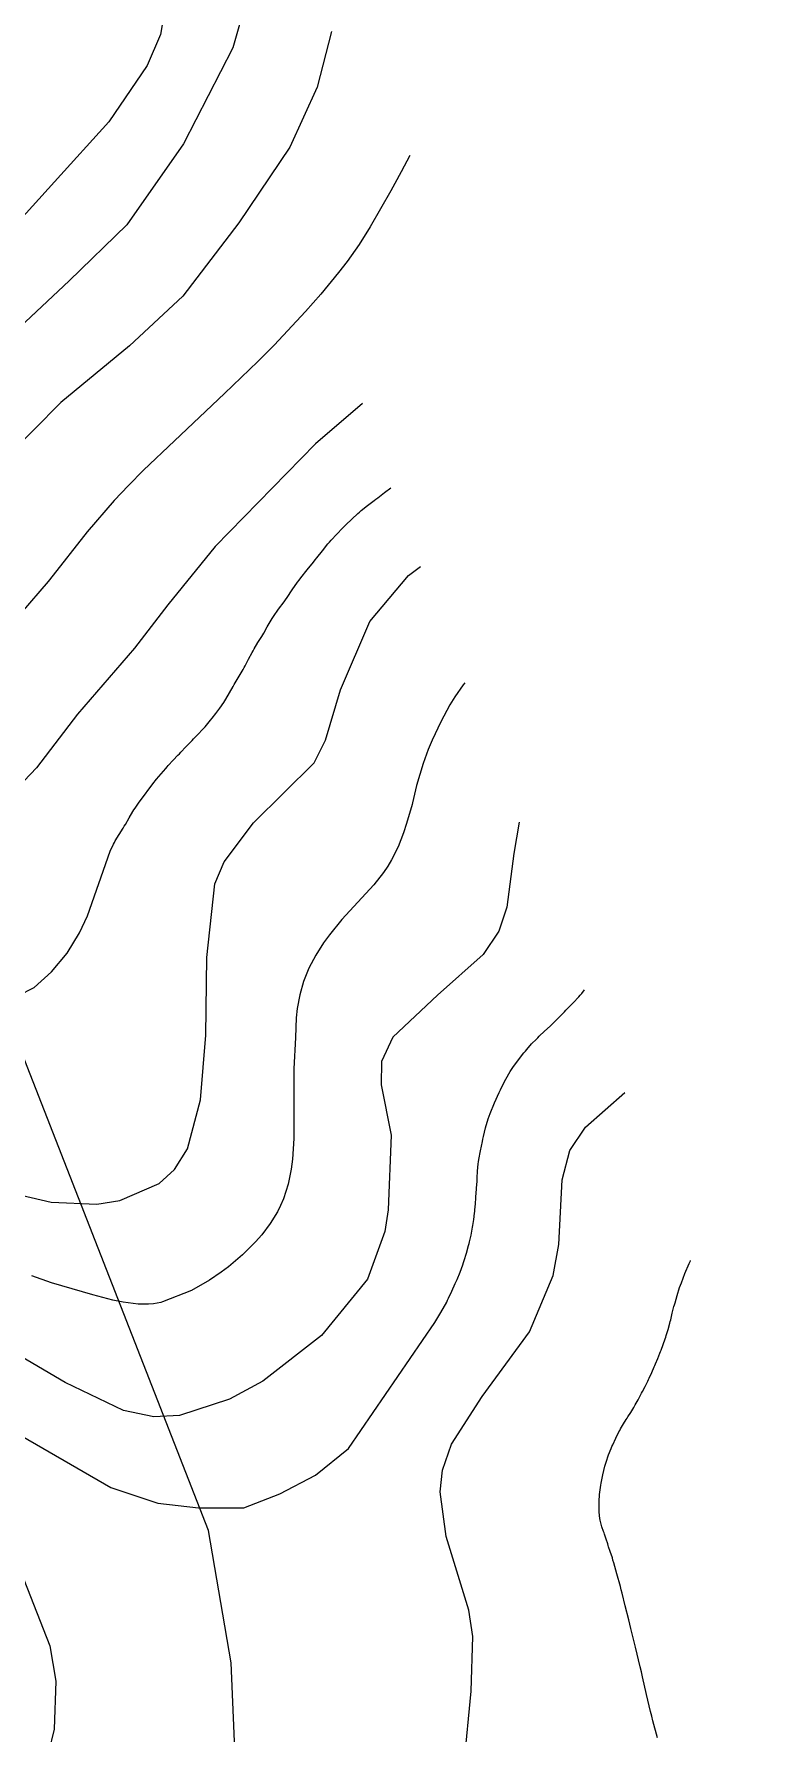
# Model space of a CAD drawing. Header units: metres. Extents: x 548946 to 557077, y 1838800 to 1845419.
# Drawn here: x 556558.3 to 556691, y 1841173.8 to 1841484.2 of the extents above; entities that cross this region are included whole.
import ezdxf

# ---------------------------------------------------------------- set-up
doc = ezdxf.new("R2010")
doc.units = ezdxf.units.M
doc.header["$LTSCALE"] = 28
for name, color, linetype, lineweight in [('1', 7, 'Continuous', 13), ('2', 7, 'Continuous', 13), ('44', 7, 'Continuous', 13)]:
    doc.layers.add(name, color=color, linetype=linetype, lineweight=lineweight)

msp = doc.modelspace()

# ---------------------------------------------------------------- linework, layer by layer
at = {"layer": '1'}
for points in [[(556583.23, 1841494.56), (556581.46, 1841484.13), (556579.01, 1841478.45), (556571.97, 1841468.2), (556562.1, 1841457.25), (556554.06, 1841448.35), (556545.86, 1841439.58), (556531.23, 1841426.6), (556524.48, 1841422.82), (556520.84, 1841421.72), (556516.42, 1841421.38), (556507.61, 1841423.46), (556499.08, 1841429.34), (556495.95, 1841433.37), (556493.86, 1841437.66), (556491.34, 1841447.02), (556488.84, 1841466.95), (556487.07, 1841473.98), (556484.38, 1841483.69), (556478.72, 1841501.11)], [(556597.88, 1841493.02), (556594.64, 1841481.69), (556585.65, 1841464.15), (556575.31, 1841449.36), (556564.78, 1841439.15), (556551.73, 1841426.94), (556542.24, 1841418.41), (556530.94, 1841408.81), (556519.84, 1841400.77), (556511.91, 1841398.02), (556507.82, 1841397.63), (556503.41, 1841398.13), (556494.81, 1841401.92)], [(556612.7, 1841484.71), (556610.05, 1841474.54), (556605.08, 1841463.54), (556595.74, 1841449.72), (556585.49, 1841436.34), (556575.8, 1841427.23), (556563.2, 1841416.89), (556553.34, 1841406.92)], [(556618.35, 1841416.74), (556609.76, 1841409.37), (556591.43, 1841390.59), (556582.78, 1841379.94), (556576.7, 1841372), (556566.27, 1841359.94), (556558.76, 1841350.14), (556548.58, 1841339.43)], [(556579.49, 1841346.5), (556580.27, 1841347.51), (556580.49, 1841347.79), (556580.71, 1841348.07), (556581.54, 1841349.07), (556582.39, 1841350.05), (556582.63, 1841350.32), (556582.87, 1841350.58), (556583.74, 1841351.53), (556584.63, 1841352.48), (556584.88, 1841352.74), (556585.13, 1841353.01), (556586.05, 1841353.98), (556586.97, 1841354.93), (556587.21, 1841355.18), (556587.46, 1841355.43), (556588.31, 1841356.29), (556589.14, 1841357.15), (556589.36, 1841357.39), (556589.58, 1841357.64), (556590.36, 1841358.56), (556591.12, 1841359.52), (556591.33, 1841359.79), (556591.53, 1841360.06), (556592.28, 1841361.04), (556593, 1841362.08), (556593.19, 1841362.37), (556593.38, 1841362.68), (556594.05, 1841363.83), (556594.72, 1841365.02), (556594.91, 1841365.36), (556595.1, 1841365.69), (556595.83, 1841366.91), (556596.54, 1841368.14), (556596.73, 1841368.48), (556596.91, 1841368.82), (556597.54, 1841370.03), (556598.16, 1841371.23), (556598.35, 1841371.56), (556598.53, 1841371.88), (556599.23, 1841373.03), (556599.94, 1841374.16), (556600.12, 1841374.47), (556600.31, 1841374.79), (556600.94, 1841375.93), (556601.63, 1841377.12), (556601.85, 1841377.46), (556602.09, 1841377.81), (556603.02, 1841379.13), (556604.02, 1841380.5), (556604.29, 1841380.88), (556604.56, 1841381.26), (556605.5, 1841382.65), (556606.48, 1841384.07), (556606.77, 1841384.46), (556607.07, 1841384.86), (556608.23, 1841386.32), (556609.39, 1841387.75), (556609.7, 1841388.14), (556610, 1841388.52), (556611.03, 1841389.83), (556612.03, 1841391.07), (556612.31, 1841391.4), (556612.6, 1841391.73), (556613.64, 1841392.86), (556614.71, 1841393.94), (556615.01, 1841394.24), (556615.3, 1841394.53), (556616.38, 1841395.59), (556617.48, 1841396.61), (556617.79, 1841396.88), (556618.1, 1841397.15), (556619.26, 1841398.07), (556620.46, 1841398.98), (556620.8, 1841399.24), (556621.14, 1841399.5), (556622.39, 1841400.46), (556623.52, 1841401.32)], [(556555.96, 1841272.07), (556561.46, 1841270.83), (556569.82, 1841270.43), (556574, 1841271.1), (556581.17, 1841274.23), (556584.01, 1841276.76), (556586.39, 1841280.53), (556588.77, 1841289.47), (556589.71, 1841301.33), (556589.93, 1841315.48), (556591.36, 1841328.95), (556593.07, 1841332.97), (556598.41, 1841340.08), (556609.53, 1841351.06), (556611.59, 1841355.2), (556614.33, 1841364.42), (556619.66, 1841376.87), (556626.73, 1841385.27), (556628.97, 1841386.97)], [(556637.05, 1841365.69), (556636.72, 1841365.3), (556635.22, 1841363.14), (556634.3, 1841361.64), (556632.63, 1841358.56), (556631.06, 1841355.23), (556630.35, 1841353.53), (556629.4, 1841350.94), (556628.22, 1841346.92), (556627.5, 1841343.78), (556627.41, 1841343.44), (556626.41, 1841339.98), (556625.83, 1841338.26), (556624.84, 1841335.75), (556623.65, 1841333.35), (556622.97, 1841332.2), (556622.18, 1841331.03), (556620.43, 1841328.81), (556614.58, 1841322.45), (556612.29, 1841319.64), (556611.23, 1841318.18)], [(556555.51, 1841308.58), (556558.37, 1841310.01), (556561.51, 1841312.86), (556564.36, 1841316.29), (556566.65, 1841320), (556568.08, 1841323.14), (556572.27, 1841334.96), (556572.83, 1841336.18), (556573.01, 1841336.52), (556573.18, 1841336.84), (556573.89, 1841338), (556574.63, 1841339.16), (556574.82, 1841339.48), (556575.02, 1841339.81), (556575.71, 1841341), (556576.4, 1841342.18), (556576.59, 1841342.49), (556576.79, 1841342.8), (556577.55, 1841343.87), (556578.31, 1841344.91), (556579.49, 1841346.5)], [(556611.23, 1841318.18), (556609.79, 1841315.9), (556608.56, 1841313.54), (556608.04, 1841312.33), (556607.59, 1841311.14), (556606.88, 1841308.7), (556606.4, 1841306.18), (556606.2, 1841304.45), (556606.08, 1841300.89), (556605.82, 1841295.17), (556605.81, 1841294.8), (556605.82, 1841282.42), (556605.57, 1841278.68), (556605.32, 1841276.82), (556604.77, 1841274.08), (556603.93, 1841271.44), (556603.39, 1841270.17), (556602.82, 1841269.04), (556601.49, 1841266.89), (556599.94, 1841264.86), (556598.81, 1841263.58), (556596.39, 1841261.18), (556593.84, 1841259), (556592.5, 1841257.99), (556590.42, 1841256.58), (556587.08, 1841254.69), (556581.81, 1841252.57), (556581.49, 1841252.49), (556580.13, 1841252.25), (556579.22, 1841252.16), (556577.38, 1841252.16), (556574.61, 1841252.5), (556572.75, 1841252.89), (556569.07, 1841253.85), (556561.55, 1841256.06), (556557.91, 1841257.34)], [(556548.63, 1841232.37), (556572.37, 1841218.66), (556580.94, 1841215.81), (556588.37, 1841214.95), (556596.65, 1841214.95), (556603.22, 1841217.52), (556609.78, 1841220.95), (556615.78, 1841225.8), (556631.56, 1841248.79), (556632.12, 1841249.75), (556632.28, 1841250.03), (556632.45, 1841250.32), (556633.08, 1841251.39), (556633.73, 1841252.55), (556633.9, 1841252.89), (556634.08, 1841253.24), (556634.69, 1841254.57), (556635.29, 1841255.94), (556635.45, 1841256.32), (556635.61, 1841256.69), (556636.17, 1841258.03), (556636.68, 1841259.37), (556636.81, 1841259.75), (556636.94, 1841260.13), (556637.36, 1841261.51), (556637.72, 1841262.86), (556637.81, 1841263.22), (556637.89, 1841263.56), (556638.17, 1841264.76), (556638.39, 1841265.89), (556638.45, 1841266.21), (556638.5, 1841266.52), (556638.67, 1841267.65), (556638.81, 1841268.77), (556638.85, 1841269.08), (556638.88, 1841269.39), (556638.97, 1841270.5), (556639.06, 1841271.61), (556639.08, 1841271.93), (556639.11, 1841272.25), (556639.2, 1841273.41), (556639.28, 1841274.59), (556639.3, 1841274.92), (556639.32, 1841275.26), (556639.37, 1841276.48), (556639.47, 1841277.79), (556639.52, 1841278.19), (556639.58, 1841278.6), (556639.88, 1841280.21), (556640.24, 1841281.88), (556640.35, 1841282.33), (556640.45, 1841282.78), (556640.82, 1841284.37), (556641.29, 1841286.03), (556641.46, 1841286.52), (556641.64, 1841287.02), (556642.43, 1841288.95), (556643.3, 1841290.85), (556643.53, 1841291.33), (556643.75, 1841291.78), (556644.53, 1841293.28), (556645.34, 1841294.65), (556645.58, 1841295.03), (556645.84, 1841295.41), (556646.83, 1841296.79), (556647.84, 1841298.07), (556648.1, 1841298.4), (556648.36, 1841298.7), (556649.24, 1841299.7), (556650.11, 1841300.6), (556650.37, 1841300.85), (556650.63, 1841301.1), (556651.62, 1841302.03), (556652.64, 1841302.98), (556652.92, 1841303.25), (556653.2, 1841303.53), (556654.21, 1841304.55), (556655.23, 1841305.6), (556655.51, 1841305.9), (556655.8, 1841306.19), (556656.84, 1841307.24), (556657.87, 1841308.32), (556658.14, 1841308.63), (556658.41, 1841308.94), (556658.93, 1841309.58)], [(556636.94, 1841168.16), (556638.22, 1841181.48), (556638.5, 1841191.43), (556637.78, 1841196.28), (556633.62, 1841209.73), (556632.53, 1841217.85), (556632.96, 1841221.84), (556634.6, 1841226.59), (556640.23, 1841235.28), (556648.86, 1841247.11), (556653.18, 1841257.43), (556654.19, 1841263.07), (556654.82, 1841274.91), (556656.24, 1841280.25), (556659.11, 1841284.48), (556666.26, 1841290.86)], [(556673.28, 1841244.78), (556673.64, 1841245.83), (556673.74, 1841246.13), (556673.84, 1841246.43), (556674.17, 1841247.55), (556674.49, 1841248.69), (556674.58, 1841249.01), (556674.66, 1841249.33), (556674.95, 1841250.51), (556675.25, 1841251.73), (556675.35, 1841252.07), (556675.44, 1841252.43), (556675.82, 1841253.75), (556676.29, 1841255.19), (556676.44, 1841255.62), (556676.6, 1841256.06), (556677.26, 1841257.79), (556678.04, 1841259.6), (556678.28, 1841260.11), (556678.28, 1841260.12)], [(556672.25, 1841172.9), (556671.41, 1841176.01), (556671.2, 1841176.87), (556670.98, 1841177.73), (556670.26, 1841180.84), (556669.52, 1841184.05), (556669.31, 1841184.98), (556669.08, 1841185.92), (556668.22, 1841189.48), (556667.38, 1841192.88), (556667.18, 1841193.72), (556666.98, 1841194.52), (556666.35, 1841197.07), (556665.78, 1841199.35), (556665.62, 1841199.98), (556665.45, 1841200.61), (556664.83, 1841202.89), (556664.25, 1841204.91), (556664.11, 1841205.37), (556663.99, 1841205.79), (556663.61, 1841206.96), (556663.31, 1841207.85), (556663.23, 1841208.1), (556663.14, 1841208.35), (556662.85, 1841209.24), (556662.56, 1841210.13), (556662.47, 1841210.38), (556662.39, 1841210.62), (556662.09, 1841211.5), (556661.83, 1841212.44), (556661.77, 1841212.73), (556661.72, 1841213.03), (556661.61, 1841214.19), (556661.58, 1841215.43), (556661.58, 1841215.77), (556661.59, 1841216.12), (556661.65, 1841217.36), (556661.8, 1841218.68), (556661.86, 1841219.07), (556661.92, 1841219.47), (556662.23, 1841221.01), (556662.62, 1841222.54), (556662.73, 1841222.94), (556662.84, 1841223.32), (556663.29, 1841224.61), (556663.77, 1841225.82), (556663.91, 1841226.16), (556664.06, 1841226.49), (556664.61, 1841227.69), (556665.17, 1841228.81), (556665.33, 1841229.1), (556665.48, 1841229.37), (556666.01, 1841230.28), (556666.54, 1841231.11), (556666.69, 1841231.34), (556666.83, 1841231.57), (556667.37, 1841232.4), (556667.9, 1841233.26), (556668.04, 1841233.51), (556668.19, 1841233.76), (556668.69, 1841234.7), (556669.19, 1841235.67), (556669.33, 1841235.93), (556669.47, 1841236.2), (556669.97, 1841237.15), (556670.46, 1841238.12), (556670.59, 1841238.4), (556670.72, 1841238.67), (556671.18, 1841239.68), (556671.62, 1841240.7), (556671.74, 1841240.98), (556671.86, 1841241.25), (556672.28, 1841242.23), (556672.68, 1841243.21), (556672.79, 1841243.49), (556672.9, 1841243.77), (556673.28, 1841244.78)], [(556556.5, 1841201.83), (556561.21, 1841189.73), (556562.31, 1841183.31), (556562.03, 1841174.51), (556560.97, 1841170.28)]]:
    msp.add_lwpolyline(points, dxfattribs=at)
at = {"layer": '2'}
for points in [[(556627.02, 1841462.05), (556625.39, 1841459.06), (556624.25, 1841456.91), (556623.53, 1841455.57), (556619.77, 1841448.99), (556617.73, 1841445.8), (556615.52, 1841442.67), (556613.97, 1841440.64), (556610.74, 1841436.69), (556607.96, 1841433.51), (556602.18, 1841427.38), (556599.21, 1841424.4), (556593.15, 1841418.56), (556583.97, 1841409.9), (556578.32, 1841404.52), (556575.57, 1841401.76), (556572.98, 1841399.01), (556568.02, 1841393.29), (556561.18, 1841384.52), (556560.91, 1841384.19), (556555.99, 1841378.45)], [(556646.94, 1841340.21), (556645.97, 1841334.52), (556644.74, 1841324.68), (556643.24, 1841320.32), (556640.38, 1841316.06), (556632.07, 1841308.63), (556623.89, 1841300.97), (556621.8, 1841296.51), (556621.75, 1841292.24), (556623.59, 1841283.05), (556623.02, 1841269.42), (556622.43, 1841265.42), (556619.25, 1841256.76), (556610.84, 1841246.41), (556600.12, 1841238.07), (556594.07, 1841234.82), (556584.9, 1841231.85), (556580.24, 1841231.59), (556574.68, 1841232.72), (556564.04, 1841237.83), (556547.68, 1841247.4)]]:
    msp.add_lwpolyline(points, dxfattribs=at)
at = {"layer": '44'}
msp.add_lwpolyline([(556690.97, 1841001.45), (556631.69, 1841041.4), (556607.32, 1841064.72), (556596.68, 1841087.79), (556596.13, 1841144.97), (556594.38, 1841186.63), (556590.2, 1841210.81), (556546.24, 1841323.15), (556521.11, 1841389.29), (556515.97, 1841428.07), (556525.68, 1841463.42), (556532.26, 1841500.24), (556522.02, 1841540.67), (556506.85, 1841569.57), (556462.86, 1841668.7), (556444.76, 1841709.35)], dxfattribs=at)
msp.add_lwpolyline([(556690.97, 1841001.45), (556631.69, 1841041.4), (556607.32, 1841064.72), (556596.68, 1841087.79), (556596.13, 1841144.97), (556594.38, 1841186.63), (556590.2, 1841210.81), (556546.24, 1841323.15), (556521.11, 1841389.29), (556515.97, 1841428.07), (556525.68, 1841463.42), (556532.26, 1841500.24), (556522.02, 1841540.67), (556506.85, 1841569.57), (556462.86, 1841668.7), (556444.76, 1841709.35)], dxfattribs=at)

doc.saveas('drawing.dxf')
